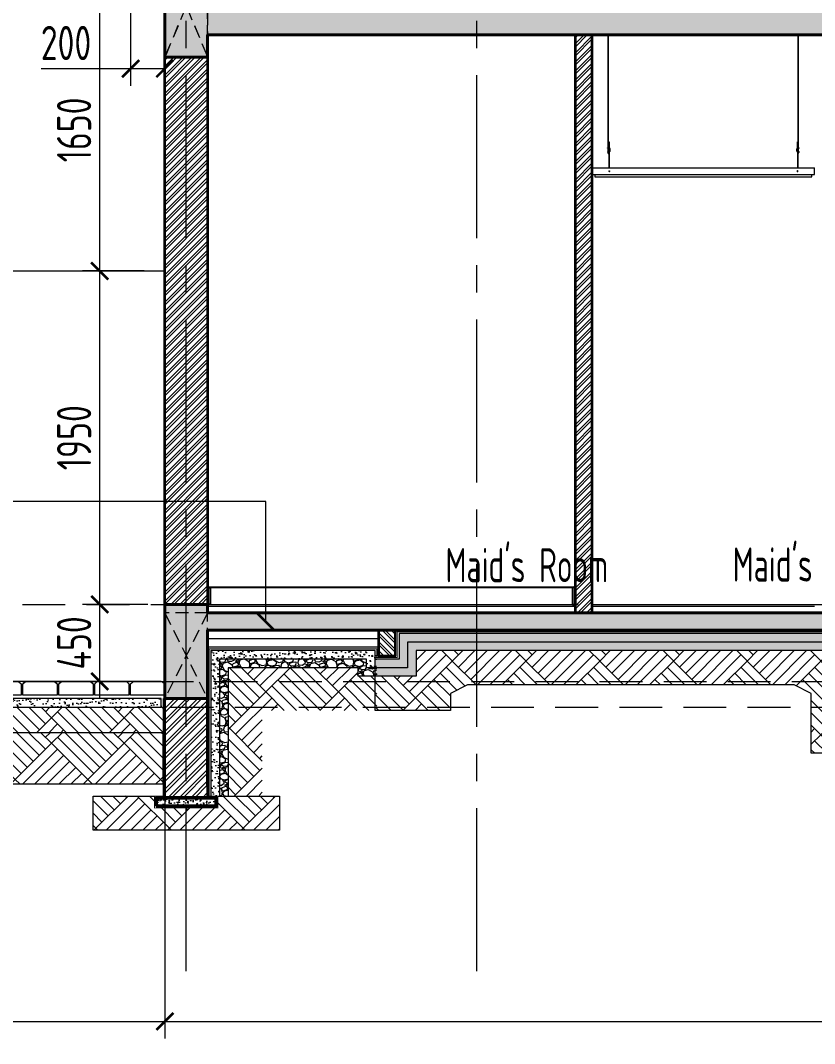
# Model space of a CAD drawing. Header units: millimetres. Extents: x -6181 to 191287, y -8583 to 23546.
# Drawn here: x 153048 to 157693, y -2118 to 3865 of the extents above; entities that cross this region are included whole.
import ezdxf

# ---------------------------------------------------------------- set-up
doc = ezdxf.new("R2010")
doc.units = ezdxf.units.MM
doc.header["$MEASUREMENT"] = 0
for name, pattern in [('1735-DT-5BR-SEC_CC$0$DASHED', [0.75, 0.5, -0.25]), ('1735-DT-5BR-SEC_CC$0$HIDDEN', [0.375, 0.25, -0.125]), ('CENTER2', [28.575, 19.05, -3.175, 3.175, -3.175])]:
    doc.linetypes.add(name, pattern=pattern)
for name, color, linetype, lineweight in [('03--GRID', 252, 'CENTER2', 5), ('05--LEADER', 11, 'Continuous', 20), ('05--TEXT-2', 2, 'Continuous', 25), ('07--DIM-2', 2, 'Continuous', 25), ('1735-DT-5BR-SEC_CC$0$04--HATCH-0', 8, 'Continuous', 5), ('1735-DT-5BR-SEC_CC$0$04--HATCH-1', 251, 'Continuous', 13), ('1735-DT-5BR-SEC_CC$0$06--LINE-0', 8, 'Continuous', 13), ('1735-DT-5BR-SEC_CC$0$06--LINE-1', 9, 'Continuous', 18), ('1735-DT-5BR-SEC_CC$0$A-ELSC-STRC', 51, 'Continuous', 50), ('1735-DT-5BR-SEC_CC$0$E--CONCRETE-4', 4, 'Continuous', 40), ('1735-DT-5BR-SEC_CC$0$E--CONCRETE-Beams', 1, '1735-DT-5BR-SEC_CC$0$HIDDEN', 0), ('1735-DT-5BR-SEC_CC$0$E--CONCRETE-SHADE', 253, 'Continuous', 25), ('1735-DT-5BR-SEC_CC$0$F--BLOCKWALL-3', 3, 'Continuous', 35), ('1735-DT-5BR-SEC_CC$0$F--BLOCKWALL-HATCH', 8, 'Continuous', 13), ('1735-DT-5BR-SEC_CC$0$J--WATERPROOFING-1', 1, 'Continuous', 18), ('1735-DT-5BR-SEC_CC$0$J--WATERPROOFING-HID', 9, '1735-DT-5BR-SEC_CC$0$HIDDEN', 18), ('1735-DT-5BR-SEC_CC$0$K--CEILING FIXTURES', 251, 'Continuous', 9), ('1735-DT-5BR-SEC_CC$0$K--CEILING-1', 1, 'Continuous', 20), ('1735-DT-5BR-SEC_CC$0$M--TILING-1', 2, 'Continuous', 15), ('1735-DT-5BR-SEC_CC$0$Q--BLOCPAVING', 9, 'Continuous', 18), ('1735-DT-5BR-SEC_CC$0$Q--KERBS', 1, 'Continuous', 18), ('1735-DT-5BR-SEC_CC$0$W--ELV-1', 250, '1735-DT-5BR-SEC_CC$0$DASHED', 9)]:
    doc.layers.add(name, color=color, linetype=linetype, lineweight=lineweight)
doc.layers.add('1735-DT-5BR-SEC_CC$0$0-Skirting', color=8, linetype='Continuous')
doc.layers.add('1735-DT-5BR-SEC_CC$0$00--ORIGIN', color=6, linetype='Continuous', lineweight=0, plot=False)
doc.layers.add('1735-DT-5BR-SEC_CC$0$A-ANNO-NPLT', color=8, linetype='Continuous', lineweight=0, plot=False)
doc.styles.add('ISO', font='isocp2.shx', dxfattribs={"width": 0.8})
doc.linetypes.add('1735-DT-5BR-SEC_CC$0$1625  X U Value & Mass Value DM Format$0$BATTING', pattern='A,0.0001,-0.1,[134,ltypeshp.shx,S=0.1,R=0,X=-0.1,Y=0],-0.2,[134,ltypeshp.shx,S=0.1,R=180,X=0.1,Y=0],-0.1', length=0.4001)
doc.dimstyles.new('1-100_AR', dxfattribs={"dimtxt": 200, "dimasz": 100, "dimexe": 100, "dimexo": 100, "dimgap": 0, "dimtad": 0, "dimdec": 0, "dimzin": 12, "dimdsep": 46, "dimtxsty": 'ISO', "dimblk": 'ARCHTICK', "dimcen": 100, "dimdle": 100, "dimclrd": 8, "dimclre": 9, "dimclrt": 2, "dimadec": 0, "dimazin": 0, "dimtfac": 1, "dimtdec": 0, "dimtmove": 0, "dimatfit": 2, "dimldrblk": 'ARCHTICK', "dimfxl": 1, "dimtvp": 0.75, "dimtolj": 1, "dimtzin": 12, "dimlwd": 9, "dimlwe": 9, "dimarcsym": 0})

# ---------------------------------------------------------------- blocks, each defined once
blk = doc.blocks.new('*U311')
at = {"ltscale": 300}
for p, q in [((0, 0), (249.7, -500)), ((249.7, 0), (0, -500))]:
    blk.add_line(p, q, dxfattribs=at)
blk.add_lwpolyline([(0, -500), (0, 0), (249.7, 0), (249.7, -500)], close=True, dxfattribs=at)
blk = doc.blocks.new('*U396')
at = {"layer": '1735-DT-5BR-SEC_CC$0$04--HATCH-0'}
h = blk.add_hatch(dxfattribs=at)
h.set_pattern_fill('ANSI32', color=256, scale=5, style=0)
h.set_pattern_definition([(45, (-4276.284, 1296.124), (-33.67596, 33.67596), []), (45, (-4253.833, 1296.124), (-33.67596, 33.67596), [])])
h.paths.add_polyline_path([(0, 0), (250, 0), (250, -580.3), (0, -580.3)])
h = blk.add_hatch(dxfattribs=at)
h.set_pattern_fill('AR-PARQ1', color=256, angle=45, style=0)
h.set_pattern_definition([(135, (-4276.28, 1296.12), (-431.052, 3e-14), [304.8, -304.8]), (135, (-4240.36, 1332.05), (-431.052, 3e-14), [304.8, -304.8]), (135, (-4204.44, 1367.97), (-431.052, 3e-14), [304.8, -304.8]), (135, (-4168.52, 1403.9), (-431.052, 3e-14), [304.8, -304.8]), (135, (-4132.6, 1439.8), (-431.052, 3e-14), [304.8, -304.8]), (135, (-4096.68, 1475.73), (-431.052, 3e-14), [304.8, -304.8]), (135, (-4060.76, 1511.65), (-431.052, 3e-14), [304.8, -304.8]), (45, (-4491.8, 1511.65), (431.052, -3e-14), [304.8, -304.8]), (45, (-4527.73, 1547.57), (431.052, -3e-14), [304.8, -304.8]), (45, (-4563.65, 1583.5), (431.052, -3e-14), [304.8, -304.8]), (45, (-4599.57, 1619.4), (431.052, -3e-14), [304.8, -304.8]), (45, (-4635.5, 1655.33), (431.052, -3e-14), [304.8, -304.8]), (45, (-4671.42, 1691.26), (431.052, -3e-14), [304.8, -304.8]), (45, (-4707.34, 1727.18), (431.052, -3e-14), [304.8, -304.8])])
h.paths.add_polyline_path([(-60, -640.3), (-60, -570.3), (-419.9, -570.3), (-419.9, -770.3), (670, -770.3), (670, -570.3), (310, -570.3), (310, -640.3)])
h = blk.add_hatch(dxfattribs=at)
h.set_pattern_fill('AR-CONC', color=256, scale=0.3, style=0)
h.set_pattern_definition([(50, (-4276.284, 1296.124), (54.6554, -4.78173), [5.715, -62.865]), (355, (-4276.284, 1296.124), (-10.573, 57.31705), [4.572, -50.2922]), (100.4514, (-4271.73, 1295.726), (44.0824, 52.5353), [4.857, -53.4271]), (46.1842, (-4276.284, 1311.364), (81.3237, -12.6127), [8.5725, -94.2975]), (96.6356, (-4269.51, 1310.31), (71.2212, 74.2278), [7.2855, -80.1407]), (351.1842, (-4276.28, 1311.364), (71.2212, 74.2278), [6.858, -75.4379]), (21, (-4268.664, 1307.554), (45.4843, -30.67956), [5.715, -62.865]), (326, (-4268.664, 1307.554), (18.5406, 55.2564), [4.572, -50.292]), (71.4514, (-4264.874, 1305), (64.0249, 24.57683), [4.857, -53.427]), (37.5, (-4276.284, 1296.124), (0.92658, 25.36651), [0, -49.6824, 0, -51.054, 0, -50.4825]), (7.5, (-4276.284, 1296.124), (20.0459, 30.05417), [0, -29.1084, 0, -48.5394, 0, -19.2405]), (327.5, (-4293.277, 1296.124), (40.67718, -1.71862), [0, -19.05, 0, -59.436, 0, -78.867]), (317.5, (-4300.897, 1296.124), (44.43875, 7.62795), [0, -24.765, 0, -39.4716, 0, -56.007])])
h.paths.add_polyline_path([(300, -630.3), (300, -580.3), (-50, -580.3), (-50, -630.3)])
at = {"layer": '1735-DT-5BR-SEC_CC$0$A-ANNO-NPLT'}
blk.add_lwpolyline([(310, -570.3), (670, -570.3), (670, -770.3), (-419.9, -770.3), (-419.9, -570.3), (-60, -570.3)], dxfattribs=at)
at = {"layer": '1735-DT-5BR-SEC_CC$0$A-ELSC-STRC'}
blk.add_lwpolyline([(-50, -630.3), (300, -630.3), (300, -580.3), (-50, -580.3)], close=True, dxfattribs=at)
at = {"layer": '1735-DT-5BR-SEC_CC$0$F--BLOCKWALL-3'}
blk.add_lwpolyline([(0, 0), (250, 0), (250, -580.3), (0, -580.3)], close=True, dxfattribs=at)
at = {"layer": '1735-DT-5BR-SEC_CC$0$J--WATERPROOFING-HID', "ltscale": 200, "const_width": 5}
blk.add_lwpolyline([(-10, 0), (-10, -570.3), (-60, -570.3), (-60, -640.3), (310, -640.3), (310, -570.3), (260, -570.3), (260, 0)], dxfattribs=at)
blk = doc.blocks.new('*U327')
at = {"layer": '1735-DT-5BR-SEC_CC$0$04--HATCH-1'}
h = blk.add_hatch(dxfattribs=at)
h.set_pattern_fill('AR-SAND', color=256, scale=25, style=0)
h.paths.add_polyline_path([(371.4, 0), (371.4, 50), (275, 50), (275, 0)])
h = blk.add_hatch(dxfattribs=at)
h.set_pattern_fill('AR-SAND', color=256, scale=25, style=0)
h.paths.add_polyline_path([(1180, 0), (1180, 50), (275, 50), (275, 0)])
h = blk.add_hatch(dxfattribs=at)
h.set_pattern_fill('AR-SAND', color=256, scale=25, style=0)
h.paths.add_polyline_path([(371.4, 0), (371.4, 50), (275, 50), (275, 0)])
at = {"layer": '1735-DT-5BR-SEC_CC$0$00--ORIGIN', "color": 6}
blk.add_line((1180, 0), (1180, 50), dxfattribs=at)
blk.add_line((1180, 0), (1180, 50), dxfattribs=at)
blk.add_line((1180, 0), (1180, 50), dxfattribs=at)
at = {"layer": '1735-DT-5BR-SEC_CC$0$Q--BLOCPAVING'}
blk.add_line((275, 0), (1180, 0, 0), dxfattribs=at)
blk.add_line((275, 0), (1180, 0, 0), dxfattribs=at)
blk.add_line((275, 0), (1180, 0, 0), dxfattribs=at)
at = {"layer": '1735-DT-5BR-SEC_CC$0$Q--BLOCPAVING', "color": 8, "elevation": 0}
blk.add_lwpolyline([(1180, 150), (150, 150)], dxfattribs=at)
at = {"layer": '1735-DT-5BR-SEC_CC$0$Q--BLOCPAVING', "elevation": 0}
for points in [[(160.7, 70), (160.7, 135), (175.7, 150), (345.7, 150), (360.7, 135), (360.7, 70)], [(370.7, 70), (370.7, 135), (385.7, 150), (555.7, 150), (570.7, 135), (570.7, 70)], [(580.7, 70), (580.7, 135), (595.7, 150), (765.7, 150), (780.7, 135), (780.7, 70)], [(790.7, 70), (790.7, 135), (805.7, 150), (975.7, 150), (990.7, 135), (990.7, 70)], [(1000.7, 70), (1000.7, 135), (1015.7, 150), (1185.7, 150), (1200.7, 135), (1200.7, 70)]]:
    blk.add_lwpolyline(points, close=True, dxfattribs=at)
at = {"layer": '1735-DT-5BR-SEC_CC$0$Q--KERBS', "elevation": 0}
blk.add_lwpolyline([(1180, 50), (275, 50)], dxfattribs=at)
blk = doc.blocks.new('*U357')
for points in [[(0, 2815), (1300, 2815)], [(15, 2815), (15, 2800), (1285, 2800), (1285, 2815)]]:
    blk.add_lwpolyline(points)
at = {"layer": '1735-DT-5BR-SEC_CC$0$K--CEILING FIXTURES'}
for p, q in [((93.1, 2969.6), (93.1, 3630)), ((95.1, 2968.1), (95.1, 3630)), ((1204.9, 2968.1), (1204.9, 3630)), ((1206.9, 2969.6), (1206.9, 3630)), ((97.1, 3004.5), (97.1, 2853.7)), ((97.1, 2970.5), (97.1, 3004.5)), ((97.1, 3004.5), (99.1, 3004.5)), ((99.1, 3004.5), (99.1, 2853.7)), ((99.1, 2968.5), (99.1, 3004.5)), ((1200.9, 3004.5), (1200.9, 2853.7)), ((1200.9, 2968.5), (1200.9, 3004.5)), ((1202.9, 3004.5), (1200.9, 3004.5)), ((1202.9, 3004.5), (1202.9, 2853.7)), ((1202.9, 2970.5), (1202.9, 3004.5)), ((93.1, 2969.6), (89.1, 2969.6)), ((89.1, 2967.6), (89.1, 2969.6)), ((92.5, 2967.6), (89.1, 2967.6)), ((89.1, 2947.3), (89.1, 2945.3)), ((92.5, 2947.3), (89.1, 2947.3)), ((93.1, 2945.3), (89.1, 2945.3)), ((92.5, 2967.6), (97.1, 2964)), ((92.5, 2947.3), (97.1, 2951)), ((93.1, 2969.6), (97.1, 2966.5)), ((93.1, 2947.8), (93.1, 2967.1)), ((93.1, 2945.3), (97.1, 2948.4)), ((93.1, 2937.6), (93.1, 2945.3)), ((93.1, 2937.6), (95.1, 2937.6)), ((95.1, 2969.6), (96.6, 2971.1)), ((102.1, 2962.6), (95.1, 2969.6)), ((95.1, 2949.4), (95.1, 2965.6)), ((102.1, 2952.3), (95.1, 2945.3)), ((95.1, 2937.6), (95.1, 2946.9)), ((95.1, 2945.3), (96.6, 2943.9)), ((104.1, 2963.5), (96.6, 2971.1)), ((104.1, 2951.5), (96.6, 2943.9)), ((97.1, 2947.3), (97.1, 2967.6)), ((99.1, 2949.3), (99.1, 2965.6)), ((99.1, 2965), (102.1, 2962.6)), ((99.1, 2962.4), (102.1, 2960.1)), ((99.1, 2952.5), (102.1, 2954.8)), ((99.1, 2950), (102.1, 2952.3)), ((102.1, 2962.6), (102.1, 2952.3)), ((104.1, 2951.5), (104.1, 2963.5)), ((1195.9, 2963.5), (1203.4, 2971.1)), ((1195.9, 2951.5), (1195.9, 2963.5)), ((1195.9, 2951.5), (1203.4, 2943.9)), ((1197.9, 2962.6), (1204.9, 2969.6)), ((1200.9, 2965), (1197.9, 2962.6)), ((1197.9, 2962.6), (1197.9, 2952.3)), ((1200.9, 2962.4), (1197.9, 2960.1)), ((1200.9, 2952.5), (1197.9, 2954.8)), ((1197.9, 2952.3), (1204.9, 2945.3)), ((1200.9, 2950), (1197.9, 2952.3)), ((1200.9, 2949.3), (1200.9, 2965.6)), ((1206.9, 2969.6), (1202.9, 2966.5)), ((1207.5, 2967.6), (1202.9, 2964)), ((1202.9, 2947.3), (1202.9, 2967.6)), ((1207.5, 2947.3), (1202.9, 2951)), ((1206.9, 2945.3), (1202.9, 2948.4)), ((1204.9, 2969.6), (1203.4, 2971.1)), ((1204.9, 2945.3), (1203.4, 2943.9)), ((1204.9, 2949.4), (1204.9, 2965.6)), ((1204.9, 2937.6), (1204.9, 2946.9)), ((1206.9, 2937.6), (1204.9, 2937.6)), ((1206.9, 2969.6), (1210.9, 2969.6)), ((1206.9, 2947.8), (1206.9, 2967.1)), ((1206.9, 2945.3), (1210.9, 2945.3)), ((1206.9, 2937.6), (1206.9, 2945.3)), ((1207.5, 2967.6), (1210.9, 2967.6)), ((1207.5, 2947.3), (1210.9, 2947.3)), ((1210.9, 2967.6), (1210.9, 2969.6)), ((1210.9, 2947.3), (1210.9, 2945.3)), ((0, 2853.7), (1300, 2853.7)), ((0, 2815), (0, 2853.7)), ((100.2, 2833.9), (100.2, 2836.4)), ((100.2, 2836.4), (102.2, 2836.4)), ((102.2, 2833.8), (102.2, 2836.4)), ((1197.8, 2833.8), (1197.8, 2836.4)), ((1199.8, 2836.4), (1197.8, 2836.4)), ((1199.8, 2833.9), (1199.8, 2836.4)), ((1300, 2815), (1300, 2853.7))]:
    blk.add_line(p, q, dxfattribs=at)
for centre, radius, start, end in [((98.1, 2833.8), 1, 3.1794, 183.1794), ((98.1, 2833.7), 1, 8.85374, 194.93226), ((98.1, 2833.8), 1, 180, 191.13017), ((99.7, 2833.9), 2.54, 191.893, 3.27297), ((99.7, 2833.9), 0.541, 191.893, 3.27297), ((1200.3, 2833.9), 2.54, 176.72703, 348.107), ((1200.3, 2833.9), 0.541, 176.72703, 348.107), ((1201.9, 2833.8), 1, 356.8206, 176.8206), ((1201.9, 2833.7), 1, 345.06774, 171.14626), ((1201.9, 2833.8), 1, 348.86983, 0)]:
    blk.add_arc(centre, radius, start, end, dxfattribs=at)
blk = doc.blocks.new('*U380')
at = {"ltscale": 300}
for p, q in [((0, 0), (249.7, -599.9)), ((249.7, 0), (0, -599.9))]:
    blk.add_line(p, q, dxfattribs=at)
blk.add_lwpolyline([(0, -599.9), (0, 0), (249.7, 0), (249.7, -599.9)], close=True, dxfattribs=at)
blk = doc.blocks.new('*U382')
at = {"ltscale": 300}
for p, q in [((0, 0), (250, -600)), ((250, 0), (0, -600))]:
    blk.add_line(p, q, dxfattribs=at)
blk.add_lwpolyline([(0, -600), (0, 0), (250, 0), (250, -600)], close=True, dxfattribs=at)
blk = doc.blocks.new('*U395')
at = {"layer": '1735-DT-5BR-SEC_CC$0$04--HATCH-1'}
h = blk.add_hatch(dxfattribs=at)
h.set_pattern_fill('AR-CONC', color=256, scale=0.5, angle=349, style=0)
h.set_pattern_definition([(39, (24102.84, 550), (87.89805, -25.20436), [9.525, -104.775]), (344, (24102.84, 550), (0.92973, 97.13568), [7.62, -83.8203]), (89.45144, (24110.17, 547.9), (88.82778, 71.93132), [8.095, -89.04512]), (35.1842, (24107.69, 574.93), (129.03825, -46.4971), [14.2875, -157.1625]), (85.63556, (24118.44, 571.06), (140.12674, 98.7907), [12.1425, -133.5678]), (340.18415, (24107.69, 574.93), (140.12674, 98.7907), [11.43, -125.7299]), (10, (24118.945, 566.276), (64.65784, -64.65784), [9.525, -104.775]), (315, (24118.945, 566.28), (47.90564, 84.50577), [7.62, -83.82]), (60.45145, (24124.33, 560.89), (112.56348, 19.84792), [8.095, -89.04497]), (26.5, (24102.843, 550), (9.58286, 41.206096), [0, -82.804, 0, -85.09, 0, -84.1375]), (356.5, (24102.843, 550), (42.353676, 42.79509), [0, -48.514, 0, -80.899, 0, -32.0675]), (316.5, (24075.043, 555.403), (66.00316, -15.7477), [0, -31.75, 0, -99.06, 0, -131.445]), (306.5, (24062.576, 557.826), (75.12962, -1.65252), [0, -41.275, 0, -65.786, 0, -93.345])])
h.paths.add_polyline_path([(-20, -20), (-2730.3, -20), (-2730.3, -170), (-2870.3, -170), (-2870.3, -220), (-2680.3, -220), (-2680.3, -70), (-70, -70), (-70, -470), (125, -470), (125, -420), (-20, -420)])
h = blk.add_hatch(dxfattribs=at)
h.set_pattern_fill('GRAVEL', color=256, scale=5, angle=349, style=0)
h.set_pattern_definition([(217.012788, (24216.836, 657.218), (-1215.4279, -928.1379313), [17.08607, -1691.5242]), (173.96974, (24203.193, 646.9325), (1520.2325708, -166.1262494), [29.32024, -2902.70244]), (121.510447, (24174.035, 650.013), (980.106357, -1613.660599), [20.6741, -2046.73614]), (256.27369, (24119.357, 628.297), (609.3215008, 2469.1003035), [26.7002, -2643.32187]), (281.833654, (24113.021, 602.359), (-332.5403526, 1617.1635396), [26.1817, -2591.9904]), (346.27369, (24118.3903, 576.734), (-2469.1003035, 609.3215008), [26.7002, -2643.32187]), (26.69424, (24144.328, 570.3983), (-1862.99390395, -931.6408717), [35.3097, -3495.65577]), (61.255328, (24175.874, 586.2605), (1405.7868994, 2573.0371535), [33.336, -3300.26283]), (110.429566, (24191.906, 615.4885), (-682.3075672, 1814.5284191), [26.79065, -2652.2773]), (164.23636, (24182.554, 640.594), (1347.100433, -391.226819), [30.58566, -1498.69685]), (211.397438, (24153.119, 648.9033), (-1762.5599941, -1080.5402664), [39.5539, -3915.8386]), (127.814075, (24242.534, 603.06), (-727.2701115, 917.6291107), [13.5002, -1336.5283]), (160.469234, (24234.2574, 613.725), (1572.2009951, -564.3589557), [25.6841, -2542.73195]), (214, (24210.05, 622.31), (-24.23274, -124.66665), [17.96047, -161.64466]), (192.19859, (24204.232, 638.968), (671.798746, 128.169592), [9.67207, -957.5311]), (280.80141, (24194.779, 636.924), (-51.968425, 398.2327), [13.6783, -670.23765]), (19.96376, (24197.342, 623.488), (422.465442, 176.635077), [22.216, -718.3149]), (150.56505, (24218.223, 631.073), (225.10056, -173.13214), [16.06436, -385.5449]), (5.38954, (24122.472, 650.979), (1319.3647502, 131.6725328), [22.5044, -2227.94133]), (59.346176, (24144.877, 653.093), (-765.2267758, -1274.4022056), [18.87995, -1869.1108]), (282.19859, (24223.07, 656.007), (-128.169592, 671.798746), [19.344, -947.8592]), (332.61046, (24227.157, 637.099), (-1173.9682958, 616.327381), [22.5044, -2227.94133]), (328.443955, (24107.448, 573.686), (-574.867777, 370.497017), [21.70176, -1063.3867]), (283.77514, (24125.94, 562.329), (-356.7730958, 1492.4968871), [18.1836, -1800.17967]), (55.80141, (24200.083, 531.098), (370.497017, 574.867777), [19.344, -947.8592]), (6.354025, (24210.956, 547.097), (-1717.5974495, -183.640958), [21.28914, -2107.6188]), (58.443955, (24138.997, 542.972), (-370.497017, -574.867777), [10.8509, -1074.2376]), (90.30993, (24192.603, 532.552), (-27.735683, 522.899352), [6.47573, -641.09975]), (154.96376, (24192.568, 539.027), (349.767214, -197.36488), [26.1817, -497.45273]), (175.009006, (24168.847, 550.107), (1270.8992654, -117.6607718), [24.26335, -2402.06824]), (292.69007, (24195.16, 612.268), (-76.201167, 273.566047), [18.3162, -439.5888]), (342.157227, (24202.2265, 595.3696), (2070.8676043, -661.2899255), [31.97784, -3165.80045]), (49.945396, (24232.666, 585.571), (-668.295806, -775.7355964), [13.0754, -1294.4696]), (79, (24241.08, 595.58), (-100.4339, 148.8994), [7.62, -119.38]), (109.256437, (24167.08, 554.332), (329.0374122, -969.5975358), [17.64335, -1746.69704]), (37.012788, (24161.262, 570.988), (1215.4279002, 928.1379313), [34.17214, -1674.4381]), (349, (24188.55, 591.56), (148.8994, 100.4339), [33.02, -93.98]), (314.304847, (24220.9615, 585.259), (1077.0373267, -1114.9939896), [20.0805, -1987.96584]), (243.054604, (24234.987, 570.889), (-221.597622, -474.433867), [18.49145, -906.0825]), (196.645975, (24226.608, 554.405), (-2610.9938178, -786.244417), [30.10725, -2980.6232]), (164.426079, (24197.7624, 545.7803), (-1596.4337375, 439.6923037), [31.85147, -3153.2923])])
h.paths.add_polyline_path([(-70, -70), (-2680.3, -70), (-2680.3, -220), (-2870.3, -220), (-2870.3, -270), (-2630.3, -270), (-2630.3, -120), (-120, -120), (-120, -520), (125, -520), (125, -470), (-70, -470)])
h = blk.add_hatch(dxfattribs=at)
h.set_pattern_fill('AR-PARQ1', color=256, angle=315, style=0)
h.set_pattern_definition([(45, (24102.84, 550), (1e-13, 431.0523), [304.8, -304.8]), (45, (24138.76, 514.08), (1e-13, 431.0523), [304.8, -304.8]), (45, (24174.7, 478.16), (1e-13, 431.0523), [304.8, -304.8]), (45, (24210.6, 442.24), (1e-13, 431.0523), [304.8, -304.8]), (45, (24246.53, 406.3), (1e-13, 431.0523), [304.8, -304.8]), (45, (24282.45, 370.4), (1e-13, 431.0523), [304.8, -304.8]), (45, (24318.37, 334.47), (1e-13, 431.0523), [304.8, -304.8]), (315, (24318.37, 765.53), (-1e-13, -431.0523), [304.8, -304.8]), (315, (24354.3, 801.45), (-1e-13, -431.0523), [304.8, -304.8]), (315, (24390.2, 837.37), (-1e-13, -431.0523), [304.8, -304.8]), (315, (24426.13, 873.3), (-1e-13, -431.0523), [304.8, -304.8]), (315, (24462.05, 909.2), (-1e-13, -431.0523), [304.8, -304.8]), (315, (24497.97, 945.13), (-1e-13, -431.0523), [304.8, -304.8]), (315, (24533.9, 981.05), (-1e-13, -431.0523), [304.8, -304.8])])
h.paths.add_polyline_path([(-120, -120), (-2630.3, -120), (-2630.3, -270), (-2870.3, -270), (-2870.3, -470), (-2430.3, -470), (-2430.3, -370), (-2330.3, -320), (-420, -320), (-320, -370), (-320, -720), (125, -720), (125, -520), (-120, -520)])
at = {"layer": '1735-DT-5BR-SEC_CC$0$00--ORIGIN'}
blk.add_lwpolyline([(125, -400), (0, -400), (0, 0), (-2750.3, 0), (-2750.3, -150), (-2870.3, -150)], dxfattribs=at)
at = {"layer": '1735-DT-5BR-SEC_CC$0$A-ANNO-NPLT'}
for p, q in [((-2870.3, -170), (-2870.3, -150)), ((-2870.3, -220), (-2870.3, -170)), ((-2870.3, -270), (-2870.3, -220)), ((-2870.3, -470), (-2870.3, -270)), ((125, -420), (125, -400)), ((125, -470), (125, -420)), ((125, -520), (125, -470)), ((125, -720), (125, -520))]:
    blk.add_line(p, q, dxfattribs=at)
blk.add_lwpolyline([(125, -720), (-320, -720), (-320, -370), (-420, -320), (-2330.3, -320), (-2430.3, -370), (-2430.3, -470), (-2870.3, -470)], dxfattribs=at)
at = {"layer": '1735-DT-5BR-SEC_CC$0$J--WATERPROOFING-1'}
for points in [[(125, -420), (-20, -420), (-20, -20), (-2730.3, -20), (-2730.3, -170), (-2870.3, -170)], [(125, -470), (-70, -470), (-70, -70), (-2680.3, -70), (-2680.3, -220), (-2870.3, -220)], [(125, -520), (-120, -520), (-120, -120), (-2630.3, -120), (-2630.3, -270), (-2870.3, -270)]]:
    blk.add_lwpolyline(points, dxfattribs=at)
at = {"layer": '1735-DT-5BR-SEC_CC$0$J--WATERPROOFING-HID', "ltscale": 200, "const_width": 5}
blk.add_lwpolyline([(125, -410), (-10, -410), (-10, -10), (-2740.3, -10), (-2740.3, -160), (-2870.3, -160)], dxfattribs=at)
blk = doc.blocks.new('1735-DT-5BR-SEC_CC$0$A$C59E4415E')
at = {"layer": '1735-DT-5BR-SEC_CC$0$04--HATCH-1'}
h = blk.add_hatch(dxfattribs=at)
h.set_pattern_fill('AR-CONC', color=256, scale=10, angle=349, style=0)
h.paths.add_polyline_path([(-980, -170), (-990, -170), (-990, -220), (-930, -220), (-930, -170), (-70, -170), (-70, -970.3), (-20, -970.3), (-20, -120), (-980, -120)])
h = blk.add_hatch(dxfattribs=at)
h.set_pattern_fill('GRAVEL', color=256, scale=100, angle=349, style=0)
h.set_pattern_definition([(217.012788, (-32205.9605, 446.414), (-957.0298426, -730.8172688), [13.4536, -1331.9088]), (173.96974, (-32216.7032, 438.3153), (1197.0335197, -130.8080761), [23.0868, -2285.59248]), (121.510447, (-32239.662, 440.7407), (771.7372885, -1270.5988972), [16.2788, -1611.60326]), (256.273689, (-32282.716, 423.6416), (479.7807091, 1944.17346736), [21.0238, -2081.3558]), (281.833654, (-32287.7046, 403.218), (-261.8427973, 1273.3571178), [20.6155, -2040.9373]), (346.273689, (-32283.477, 383.041), (-1944.17346736, 479.7807091), [21.0238, -2081.3558]), (26.69424, (-32263.0536, 378.0522), (-1466.92433386, -733.57548946), [27.8029, -2752.48485]), (61.255328, (-32238.214, 390.542), (1106.91881824, 2026.0135068), [26.2488, -2598.63215]), (110.429566, (-32225.591, 413.5563), (-537.2500528, 1428.7625348), [21.095, -2088.4073]), (164.236358, (-32232.954, 433.3245), (1060.7090023, -308.0526133), [24.0832, -1180.07626]), (211.397438, (-32256.1316, 439.867), (-1387.84251505, -850.81910734), [31.1448, -3083.3375]), (127.814075, (-32185.726, 403.77), (-572.6536312, 722.5426068), [10.6301, -1052.38448]), (160.469234, (-32192.243, 412.1677), (1237.9535394, -444.3771307), [20.2237, -2002.15114]), (214, (-32211.3, 418.93), (-19.0809, -98.16272), [14.1421, -127.27926]), (192.19859, (-32215.885, 432.044), (528.975391, 100.920939), [7.6158, -753.9615]), (280.80141, (-32223.329, 430.435), (-40.92002, 313.569055), [10.7703, -527.74618]), (19.963757, (-32221.31, 419.855), (332.649954, 139.082738), [17.4929, -565.6023]), (150.56505, (-32204.87, 425.828), (177.244537, -136.324517), [12.6491, -303.57867]), (5.38954, (-32280.263, 441.5017), (1038.8698821, 103.6791597), [17.72, -1754.2845]), (59.346176, (-32262.621, 443.166), (-602.5407683, -1003.4663036), [14.8661, -1471.74077]), (282.19859, (-32201.052, 445.46), (-100.920939, 528.975391), [15.2315, -746.3458]), (332.61046, (-32197.834, 430.5727), (-924.3844848, 485.2971504), [17.72, -1754.2845]), (328.443955, (-32292.093, 380.641), (-452.6517926, 291.7299344), [17.088, -837.31237]), (283.77514, (-32277.532, 371.698), (-280.9236968, 1175.1943995), [14.3178, -1417.4643]), (55.80141, (-32219.152, 347.107), (291.7299344, 452.6517926), [15.2315, -746.3458]), (6.354025, (-32210.5905, 359.7047), (-1352.4389366, -144.5991794), [16.7631, -1659.54236]), (58.443955, (-32267.251, 356.456), (-291.7299344, -452.6517926), [8.544, -845.85637]), (90.30993, (-32225.041, 348.252), (-21.83912, 411.731773), [5.099, -504.80295]), (154.96376, (-32225.07, 353.35), (275.407255, -155.405417), [20.6155, -391.69506]), (175.009006, (-32243.7475, 362.075), (1000.708083, -92.646277), [19.105, -1891.39232]), (292.69007, (-32223.028, 411.02), (-60.00092, 215.406336), [14.4222, -346.13293]), (342.157227, (-32217.4642, 397.7146), (1630.6044128, -520.70072883), [25.1794, -2492.75626]), (49.945396, (-32193.496, 389.999), (-526.21717, -610.8154303), [10.2956, -1019.2674]), (79, (-32186.87, 397.88), (-79.08182, 117.24362), [6, -94]), (109.256437, (-32245.138, 365.4014), (259.0845766, -763.4626266), [13.8924, -1375.352]), (37.012788, (-32249.72, 378.5166), (957.0298426, 730.8172688), [26.9072, -1318.4552]), (349, (-32228.23, 394.71), (117.24362, 79.08182), [26, -74]), (314.304846, (-32202.712, 389.7535), (848.0608867, -877.9480238), [15.8114, -1565.32743]), (243.054604, (-32191.668, 378.438), (-174.4863165, -373.569974), [14.5602, -713.4508]), (196.645975, (-32198.266, 365.459), (-2055.9006439, -619.09009223), [23.7065, -2346.94742]), (164.426079, (-32220.9792, 358.668), (-1257.03443894, 346.21441233), [25.0799, -2482.90734])])
h.paths.add_polyline_path([(-990, -220), (-990, -270), (-880, -270), (-880, -220), (-120, -220), (-120, -969.8), (-70, -970), (-70, -170), (-930, -170), (-930, -220)])
h = blk.add_hatch(dxfattribs=at)
h.set_pattern_fill('AR-PARQ1', color=256, scale=25, angle=45, style=0)
h.set_pattern_definition([(135, (-32295.72, 362), (-424.264, 3e-14), [300, -300]), (135, (-32260.36, 397.35), (-424.264, 3e-14), [300, -300]), (135, (-32225, 432.7), (-424.264, 3e-14), [300, -300]), (135, (-32189.65, 468.06), (-424.264, 3e-14), [300, -300]), (135, (-32154.3, 503.4), (-424.264, 3e-14), [300, -300]), (135, (-32118.94, 538.77), (-424.264, 3e-14), [300, -300]), (135, (-32083.6, 574.12), (-424.264, 3e-14), [300, -300]), (45, (-32507.85, 574.12), (424.264, -3e-14), [300, -300]), (45, (-32543.2, 609.48), (424.264, -3e-14), [300, -300]), (45, (-32578.56, 644.83), (424.264, -3e-14), [300, -300]), (45, (-32613.92, 680.2), (424.264, -3e-14), [300, -300]), (45, (-32649.27, 715.54), (424.264, -3e-14), [300, -300]), (45, (-32684.63, 750.9), (424.264, -3e-14), [300, -300]), (45, (-32719.98, 786.25), (424.264, -3e-14), [300, -300])])
h.paths.add_polyline_path([(-990, -270), (-990, -469.8), (-320, -469.8), (-320, -967.3), (-120, -969.8), (-120, -220), (-880, -220), (-880, -270)])
at = {"layer": '1735-DT-5BR-SEC_CC$0$F--BLOCKWALL-HATCH'}
h = blk.add_hatch(dxfattribs=at)
h.set_pattern_fill('ANSI32', color=256, scale=100, style=0)
h.set_pattern_definition([(45, (-32295.72, 361.99), (-26.516504, 26.516504), []), (45, (-32278.04, 361.99), (-26.516504, 26.516504), [])])
h.paths.add_polyline_path([(-1000, 0), (-1100, 0), (-1100, -137.6), (-1100, -150), (-1000, -150), (-1000, -126.9), (-1000, -100), (-1000, -5)])
at = {"layer": '1735-DT-5BR-SEC_CC$0$06--LINE-0', "linetype": '1735-DT-5BR-SEC_CC$0$1625  X U Value & Mass Value DM Format$0$BATTING', "ltscale": 100}
blk.add_line((0, -50), (-1000, -50), dxfattribs=at)
at = {"layer": '1735-DT-5BR-SEC_CC$0$06--LINE-0', "ltscale": 1.5}
blk.add_lwpolyline([(-1000, -100), (0, -100), (0, 0), (-1000, 0)], close=True, dxfattribs=at)
at = {"layer": '1735-DT-5BR-SEC_CC$0$F--BLOCKWALL-3'}
blk.add_lwpolyline([(-1000, 0), (-1000, -150), (-1100, -150), (-1100, 0)], dxfattribs=at)
at = {"layer": '1735-DT-5BR-SEC_CC$0$J--WATERPROOFING-1'}
for p, q in [((-980, -170), (-990, -170)), ((-70, -170), (-70, -970.3)), ((-20, -120), (-20, -970.3)), ((-120, -220), (-120, -970.3))]:
    blk.add_line(p, q, dxfattribs=at)
for points in [[(-990, -220), (-930, -220), (-930, -170), (-70, -170)], [(-980, -170), (-980, -120), (-20, -120)], [(-990, -270), (-880, -270), (-880, -220), (-120, -220)]]:
    blk.add_lwpolyline(points, dxfattribs=at)
at = {"layer": '1735-DT-5BR-SEC_CC$0$J--WATERPROOFING-HID', "ltscale": 200, "const_width": 5}
blk.add_lwpolyline([(-1110, -10), (-1110, -160), (-990, -160), (-990, -110), (-10, -110), (-10, -970.3)], dxfattribs=at)
blk = doc.blocks.new('1735-DT-5BR-SEC_CC')
at = {"layer": '1735-DT-5BR-SEC_CC$0$04--HATCH-1'}
h = blk.add_hatch(dxfattribs=at)
h.set_pattern_fill('ANSI32', color=256, scale=100)
h.set_pattern_definition([(45, (135902.576, -2450), (-26.516504, 26.516504), []), (45, (135920.254, -2450), (-26.516504, 26.516504), [])])
h.paths.add_polyline_path([(156292.8, 400), (156392.8, 400), (156392.8, 3780), (156292.8, 3780)])
h = blk.add_hatch(dxfattribs=at)
h.set_pattern_fill('ANSI32', color=256, scale=100)
h.paths.add_polyline_path([(154142.8, 450.1), (153892.8, 450.1), (153892.9, 3650), (154142.9, 3650)])
h = blk.add_hatch(dxfattribs=at)
h.set_pattern_fill('AR-PARQ1', color=251, scale=25, angle=315, style=0)
h.set_pattern_definition([(45, (97439.1, -0.72), (9e-14, 424.264), [300, -300]), (45, (97474.47, -36.08), (9e-14, 424.264), [300, -300]), (45, (97509.82, -71.44), (9e-14, 424.264), [300, -300]), (45, (97545.18, -106.8), (9e-14, 424.264), [300, -300]), (45, (97580.53, -142.15), (9e-14, 424.264), [300, -300]), (45, (97615.9, -177.5), (9e-14, 424.264), [300, -300]), (45, (97651.24, -212.86), (9e-14, 424.264), [300, -300]), (315, (97651.24, 211.4), (-9e-14, -424.264), [300, -300]), (315, (97686.6, 246.76), (-9e-14, -424.264), [300, -300]), (315, (97721.95, 282.12), (-9e-14, -424.264), [300, -300]), (315, (97757.3, 317.47), (-9e-14, -424.264), [300, -300]), (315, (97792.66, 352.83), (-9e-14, -424.264), [300, -300]), (315, (97828.02, 388.18), (-9e-14, -424.264), [300, -300]), (315, (97863.37, 423.54), (-9e-14, -424.264), [300, -300])])
h.paths.add_polyline_path([(152967, -300), (153882.8, -300), (153882.8, -150.7), (152967, -151.3)])
h = blk.add_hatch(dxfattribs=at)
h.set_pattern_fill('AR-PARQ1', color=251, scale=25, angle=315, style=0)
h.set_pattern_definition([(45, (97439.1, -150), (9e-14, 424.264), [300, -300]), (45, (97474.47, -185.36), (9e-14, 424.264), [300, -300]), (45, (97509.82, -220.7), (9e-14, 424.264), [300, -300]), (45, (97545.18, -256.07), (9e-14, 424.264), [300, -300]), (45, (97580.53, -291.42), (9e-14, 424.264), [300, -300]), (45, (97615.9, -326.78), (9e-14, 424.264), [300, -300]), (45, (97651.24, -362.13), (9e-14, 424.264), [300, -300]), (315, (97651.24, 62.13), (-9e-14, -424.264), [300, -300]), (315, (97686.6, 97.5), (-9e-14, -424.264), [300, -300]), (315, (97721.95, 132.84), (-9e-14, -424.264), [300, -300]), (315, (97757.3, 168.2), (-9e-14, -424.264), [300, -300]), (315, (97792.66, 203.55), (-9e-14, -424.264), [300, -300]), (315, (97828.02, 238.9), (-9e-14, -424.264), [300, -300]), (315, (97863.37, 274.26), (-9e-14, -424.264), [300, -300])])
h.paths.add_polyline_path([(148627.6, -600), (153882.8, -600), (153882.8, -300), (148627.6, -300.5)])
at = {"layer": '1735-DT-5BR-SEC_CC$0$E--CONCRETE-SHADE'}
h = blk.add_hatch(color=256, dxfattribs=at)
h.dxf.hatch_style = 1
h.paths.add_polyline_path([(153692.8, 4250), (154142.8, 4250), (154142.8, 4000), (170143.1, 4000), (170143.3, 4250), (170593.1, 4250), (170593.1, 4050), (170393.1, 4050), (170392.9, 3650), (170142.9, 3650), (170143.1, 3780), (154142.8, 3780), (154142.8, 3650), (153892.8, 3650), (153892.8, 4050), (153692.8, 4050)])
h = blk.add_hatch(color=256, dxfattribs=at)
h.dxf.hatch_style = 1
h.paths.add_polyline_path([(170392.8, -100), (170392.8, 450), (170143.1, 450), (170143.1, 400), (154142.8, 400), (154142.8, 450), (153892.9, 450), (153893.2, -100), (154142.8, -100), (154142.8, 300), (157993.1, 300), (157993.1, -100), (158242.8, -100), (158242.8, 300), (162392.8, 300), (162392.8, -100), (162642.5, -100), (162642.5, 300), (165692.7, 300), (165692.7, -100), (165942.4, -100), (165942.4, 300), (170143.1, 300), (170143.1, -100)])
at = {"layer": '1735-DT-5BR-SEC_CC$0$0-Skirting'}
blk.add_line((154142.8, 550.1), (156292.8, 550.3), dxfattribs=at)
for points in [[(154157.8, 450.1), (154142.8, 450.1), (154142.8, 550.1), (154142.8, 550.1), (154150.3, 550.1), (154157.8, 542.6)], [(156277.8, 450.2), (156292.8, 450.2), (156292.8, 550.2), (156292.8, 550.2), (156285.3, 550.2), (156277.8, 542.7)]]:
    blk.add_lwpolyline(points, close=True, dxfattribs=at)
at = {"layer": '1735-DT-5BR-SEC_CC$0$04--HATCH-1', "color": 251, "elevation": 0}
blk.add_lwpolyline([(148627.6, -600), (153882.8, -600), (153882.8, -300), (148627.6, -300)], close=True, dxfattribs=at)
at = {"layer": '1735-DT-5BR-SEC_CC$0$06--LINE-1'}
blk.add_line((148592.8, 2400, 0), (153892.8, 2400, 0), dxfattribs=at)
at = {"layer": '1735-DT-5BR-SEC_CC$0$E--CONCRETE-4'}
for points in [[(153692.8, 4250), (154142.8, 4250), (154142.8, 4000), (170143.1, 4000), (170143.3, 4250), (170593.1, 4250), (170593.1, 4050), (170393.1, 4050), (170392.9, 3650), (170142.9, 3650), (170143.1, 3780), (154142.8, 3780), (154142.8, 3650), (153892.8, 3650), (153892.8, 4050), (153692.8, 4050)], [(170392.8, -100), (170392.8, 450), (170143.1, 450), (170143.1, 400), (154142.8, 400), (154142.8, 450), (153892.9, 450), (153893.2, -100), (154142.8, -100), (154142.8, 300), (157993.1, 300), (157993.1, -100), (158242.8, -100), (158242.8, 300), (162392.8, 300), (162392.8, -100), (162642.5, -100), (162642.5, 300), (165692.7, 300), (165692.7, -100), (165942.4, -100), (165942.4, 300), (170143.1, 300), (170143.1, -100)]]:
    blk.add_lwpolyline(points, close=True, dxfattribs=at)
at = {"layer": '1735-DT-5BR-SEC_CC$0$F--BLOCKWALL-3'}
for points in [[(156292.8, 400), (156392.8, 400), (156392.8, 3780), (156292.8, 3780)], [(154142.8, 450.1), (153892.8, 450.1), (153892.9, 3650), (154142.9, 3650)]]:
    blk.add_lwpolyline(points, close=True, dxfattribs=at)
blk.add_lwpolyline([(154142.8, -610), (154142.8, 300)], dxfattribs=at)
at = {"layer": '1735-DT-5BR-SEC_CC$0$M--TILING-1'}
for points in [[(154142.8, 450.1), (156292.8, 450.1)], [(154142.8, 440.1), (156292.8, 440)], [(156392.8, 450.1), (157692.8, 450)], [(156392.8, 440.1), (157692.8, 440)]]:
    blk.add_lwpolyline(points, dxfattribs=at)
at = {"layer": '1735-DT-5BR-SEC_CC$0$W--ELV-1', "ltscale": 500}
for points in [[(147810.2, 450), (183021.7, 450)], [(145935.6, 0), (185682, 0)], [(143426.6, -150), (185682, -150)]]:
    blk.add_lwpolyline(points, dxfattribs=at)
blk.add_blockref('*U327', (152692, -150, 0))
at = {"layer": '1735-DT-5BR-SEC_CC$0$04--HATCH-0'}
blk.add_blockref('*U396', (153892.8, -100), dxfattribs=at)
at = {"layer": '1735-DT-5BR-SEC_CC$0$04--HATCH-1', "color": 251, "xscale": -1}
blk.add_blockref('1735-DT-5BR-SEC_CC$0$A$C59E4415E', (154142.8, 300), dxfattribs=at)
at = {"layer": '1735-DT-5BR-SEC_CC$0$04--HATCH-1', "color": 251}
blk.add_blockref('*U395', (157993.1, 300), dxfattribs=at)
at = {"layer": '1735-DT-5BR-SEC_CC$0$E--CONCRETE-Beams'}
blk.add_blockref('*U382', (153892.8, 4250), dxfattribs=at)
at = {"layer": '1735-DT-5BR-SEC_CC$0$E--CONCRETE-Beams', "xscale": -1}
for name, p in [('*U380', (154142.8, 4249.9)), ('*U311', (154142.8, 400))]:
    blk.add_blockref(name, p, dxfattribs=at)
at = {"layer": '1735-DT-5BR-SEC_CC$0$K--CEILING-1'}
blk.add_blockref('*U357', (156392.8, 150), dxfattribs=at)
blk = doc.blocks.new('_ArchTick')
at = {"color": 0, "const_width": 0.15}
blk.add_lwpolyline([(-0.5, -0.5), (0.5, 0.5)], dxfattribs=at)
blk = doc.blocks.new('*D72')
at = {"layer": '07--DIM-2', "color": 9, "lineweight": 9, "transparency": 16777216}
for p, q in [((178392.8, -1000, 0), (178392.8, -2770.5, 0)), ((148392.8, -1143.7, 0), (148392.8, -2770.5, 0))]:
    blk.add_line(p, q, dxfattribs=at)
at = {"layer": '07--DIM-2', "color": 8, "lineweight": 9, "transparency": 16777216}
blk.add_line((148292.8, -2670.5, 0), (178492.8, -2670.5, 0), dxfattribs=at)
at = {"layer": 'Defpoints', "color": 0, "transparency": 16777216}
for p in [(178392.8, -900, 0), (148392.8, -1043.7, 0), (178392.8, -2670.5, 0)]:
    blk.add_point(p, dxfattribs=at)
at = {"layer": '07--DIM-2', "color": 8, "lineweight": 9, "transparency": 16777216, "xscale": 100, "yscale": 100, "zscale": 100, "rotation": 180}
blk.add_blockref('_ArchTick', (148392.8, -2670.5, 0), dxfattribs=at)
at = {"layer": '07--DIM-2', "color": 8, "lineweight": 9, "transparency": 16777216, "xscale": 100, "yscale": 100, "zscale": 100}
blk.add_blockref('_ArchTick', (178392.8, -2670.5, 0), dxfattribs=at)
at = {"layer": '07--DIM-2', "color": 2, "transparency": 16777216, "char_height": 200, "attachment_point": 5, "style": 'ISO'}
for s, insert in [('\\A1;30000', (163392.8, -2520.5, 0)), ('\\A1;PLOT DIMENSION', (163392.8, -2821.9, 0))]:
    blk.add_mtext(s, dxfattribs=dict(at, insert=insert))
blk = doc.blocks.new('*D88')
at = {"layer": '07--DIM-2', "color": 8, "lineweight": 9, "transparency": 16777216}
blk.add_line((153512.1, -100), (153512.1, 550), dxfattribs=at)
at = {"layer": '07--DIM-2', "color": 9, "lineweight": 9, "transparency": 16777216}
for p, q in [((153792.9, 450), (153412.1, 450)), ((153792.9, 0), (153412.1, 0))]:
    blk.add_line(p, q, dxfattribs=at)
at = {"layer": 'Defpoints', "color": 0, "transparency": 16777216}
for p in [(153512.1, 450), (153892.9, 450), (153892.9, 0)]:
    blk.add_point(p, dxfattribs=at)
at = {"layer": '07--DIM-2', "color": 8, "lineweight": 9, "transparency": 16777216, "xscale": 100, "yscale": 100, "zscale": 100}
for p, rotation in [((153512.1, 450), 90), ((153512.1, 0), 270)]:
    blk.add_blockref('_ArchTick', p, dxfattribs=dict(at, rotation=rotation))
at = {"layer": '07--DIM-2', "color": 2, "transparency": 16777216, "insert": (153362.1, 225), "char_height": 200, "attachment_point": 5, "rotation": 90, "style": 'ISO'}
blk.add_mtext('\\A1;450', dxfattribs=at)
blk = doc.blocks.new('*D89')
at = {"layer": '07--DIM-2', "color": 8, "lineweight": 9, "transparency": 16777216}
blk.add_line((153512.1, 350), (153512.1, 2500), dxfattribs=at)
at = {"layer": '07--DIM-2', "color": 9, "lineweight": 9, "transparency": 16777216}
for p, q in [((153772.8, 2400), (153412.1, 2400)), ((153792.9, 450), (153412.1, 450))]:
    blk.add_line(p, q, dxfattribs=at)
at = {"layer": 'Defpoints', "color": 0, "transparency": 16777216}
for p in [(153512.1, 2400), (153872.8, 2400, 0), (153892.9, 450)]:
    blk.add_point(p, dxfattribs=at)
at = {"layer": '07--DIM-2', "color": 8, "lineweight": 9, "transparency": 16777216, "xscale": 100, "yscale": 100, "zscale": 100}
for p, rotation in [((153512.1, 2400), 90), ((153512.1, 450), 270)]:
    blk.add_blockref('_ArchTick', p, dxfattribs=dict(at, rotation=rotation))
at = {"layer": '07--DIM-2', "color": 2, "transparency": 16777216, "insert": (153362.1, 1425), "char_height": 200, "attachment_point": 5, "rotation": 90, "style": 'ISO'}
blk.add_mtext('\\A1;1950', dxfattribs=at)
blk = doc.blocks.new('*D90')
at = {"layer": '07--DIM-2', "color": 8, "lineweight": 9, "transparency": 16777216}
blk.add_line((153512.1, 2300), (153512.1, 4150), dxfattribs=at)
at = {"layer": '07--DIM-2', "color": 9, "lineweight": 9, "transparency": 16777216}
for p, q in [((153592.8, 4050), (153412.1, 4050)), ((153772.8, 2400), (153412.1, 2400))]:
    blk.add_line(p, q, dxfattribs=at)
at = {"layer": 'Defpoints', "color": 0, "transparency": 16777216}
for p in [(153512.1, 4050), (153692.8, 4050, 0), (153872.8, 2400, 0)]:
    blk.add_point(p, dxfattribs=at)
at = {"layer": '07--DIM-2', "color": 8, "lineweight": 9, "transparency": 16777216, "xscale": 100, "yscale": 100, "zscale": 100}
for p, rotation in [((153512.1, 4050), 90), ((153512.1, 2400), 270)]:
    blk.add_blockref('_ArchTick', p, dxfattribs=dict(at, rotation=rotation))
at = {"layer": '07--DIM-2', "color": 2, "transparency": 16777216, "insert": (153362.1, 3225), "char_height": 200, "attachment_point": 5, "rotation": 90, "style": 'ISO'}
blk.add_mtext('\\A1;1650', dxfattribs=at)
blk = doc.blocks.new('*D113')
at = {"layer": '07--DIM-2', "color": 9, "lineweight": 9, "transparency": 16777216}
for p, q in [((153692.8, 3950), (153692.8, 3483.1)), ((153892.8, 3950), (153892.8, 3483.1))]:
    blk.add_line(p, q, dxfattribs=at)
at = {"layer": '07--DIM-2', "color": 8, "lineweight": 9, "transparency": 16777216}
for p, q in [((153692.8, 3583.1), (153168.8, 3583.1)), ((153892.8, 3583.1), (153592.8, 3583.1))]:
    blk.add_line(p, q, dxfattribs=at)
at = {"layer": 'Defpoints', "color": 0, "transparency": 16777216}
for p in [(153692.8, 4050), (153892.8, 4050, 0), (153892.8, 3583.1)]:
    blk.add_point(p, dxfattribs=at)
at = {"layer": '07--DIM-2', "color": 8, "lineweight": 9, "transparency": 16777216, "xscale": 100, "yscale": 100, "zscale": 100, "rotation": 180}
blk.add_blockref('_ArchTick', (153692.8, 3583.1), dxfattribs=at)
at = {"layer": '07--DIM-2', "color": 8, "lineweight": 9, "transparency": 16777216, "xscale": 100, "yscale": 100, "zscale": 100}
blk.add_blockref('_ArchTick', (153892.8, 3583.1), dxfattribs=at)
at = {"layer": '07--DIM-2', "color": 2, "transparency": 16777216, "insert": (153314.9, 3733.1), "char_height": 200, "attachment_point": 5, "style": 'ISO'}
blk.add_mtext('\\A1;200', dxfattribs=at)
blk = doc.blocks.new('*D120')
at = {"layer": '07--DIM-2', "color": 9, "lineweight": 9, "transparency": 16777216}
for p, q in [((148392.8, -100), (148392.8, -2088.7)), ((153893.2, -100), (153893.2, -2088.7))]:
    blk.add_line(p, q, dxfattribs=at)
at = {"layer": '07--DIM-2', "color": 8, "lineweight": 9, "transparency": 16777216}
blk.add_line((148292.8, -1988.7), (153993.2, -1988.7), dxfattribs=at)
at = {"layer": 'Defpoints', "color": 0, "transparency": 16777216}
for p in [(148392.8, 0), (153893.2, 0), (153893.2, -1988.7)]:
    blk.add_point(p, dxfattribs=at)
at = {"layer": '07--DIM-2', "color": 8, "lineweight": 9, "transparency": 16777216, "xscale": 100, "yscale": 100, "zscale": 100, "rotation": 180}
blk.add_blockref('_ArchTick', (148392.8, -1988.7), dxfattribs=at)
at = {"layer": '07--DIM-2', "color": 8, "lineweight": 9, "transparency": 16777216, "xscale": 100, "yscale": 100, "zscale": 100}
blk.add_blockref('_ArchTick', (153893.2, -1988.7), dxfattribs=at)
at = {"layer": '07--DIM-2', "color": 2, "transparency": 16777216, "insert": (151143, -1838.7), "char_height": 200, "attachment_point": 5, "style": 'ISO'}
blk.add_mtext('\\A1;5500', dxfattribs=at)
blk = doc.blocks.new('*D121')
at = {"layer": '07--DIM-2', "color": 9, "lineweight": 9, "transparency": 16777216}
for p, q in [((170393.1, 320), (170393.1, -2088.7)), ((153893.2, -100), (153893.2, -2088.7))]:
    blk.add_line(p, q, dxfattribs=at)
at = {"layer": '07--DIM-2', "color": 8, "lineweight": 9, "transparency": 16777216}
blk.add_line((153793.2, -1988.7), (170493.1, -1988.7), dxfattribs=at)
at = {"layer": 'Defpoints', "color": 0, "transparency": 16777216}
for p in [(170393.1, 420), (153893.2, 0), (170393.1, -1988.7)]:
    blk.add_point(p, dxfattribs=at)
at = {"layer": '07--DIM-2', "color": 8, "lineweight": 9, "transparency": 16777216, "xscale": 100, "yscale": 100, "zscale": 100, "rotation": 180}
blk.add_blockref('_ArchTick', (153893.2, -1988.7), dxfattribs=at)
at = {"layer": '07--DIM-2', "color": 8, "lineweight": 9, "transparency": 16777216, "xscale": 100, "yscale": 100, "zscale": 100}
blk.add_blockref('_ArchTick', (170393.1, -1988.7), dxfattribs=at)
at = {"layer": '07--DIM-2', "color": 2, "transparency": 16777216, "insert": (162143.1, -1838.7), "char_height": 200, "attachment_point": 5, "style": 'ISO'}
blk.add_mtext('\\A1;16500', dxfattribs=at)

msp = doc.modelspace()

# ---------------------------------------------------------------- block references
msp.add_blockref('1735-DT-5BR-SEC_CC', (0, 0))

# ---------------------------------------------------------------- next in the draw order: linework, layer by layer
at = {"layer": '03--GRID', "ltscale": 50}
for p, q in [((154017.8, -1694, 0), (154017.8, 10871.4, 0)), ((155717.8, -1694, 0), (155717.8, 10871.4, 0))]:
    msp.add_line(p, q, dxfattribs=at)

# ---------------------------------------------------------------- next in the draw order: texts
at = {"layer": '05--TEXT-2', "char_height": 200, "width": 2246.135, "attachment_point": 5, "style": 'ISO'}
for s, insert in [("{\\W0.7;Maid's Room}", (156009.8, 679.7, 0)), ("{\\W0.7;Maid's Bath}", (157664, 683.4, 0))]:
    msp.add_mtext(s, dxfattribs=dict(at, insert=insert))

# ---------------------------------------------------------------- next in the draw order: dimensions: what is measured, and where the dimension line sits
at = {"layer": '07--DIM-2'}
for base, p1, p2, picture, middle in [((153512.1, 4050), (153872.8, 2400, 0), (153692.8, 4050, 0), '*D90', (153362.1, 3225)), ((153512.1, 2400), (153892.9, 450), (153872.8, 2400, 0), '*D89', (153362.1, 1425))]:
    dim = msp.add_linear_dim(base=base, p1=p1, p2=p2, angle=90, dimstyle='1-100_AR', override={"dimtmove": 1}, dxfattribs=at)
    dim.commit()
    dim.dimension.update_dxf_attribs({"geometry": picture, "text_midpoint": middle})
dim = msp.add_linear_dim(base=(153892.8, 3583.1), p1=(153692.8, 4050), p2=(153892.8, 4050, 0), dimstyle='1-100_AR', dxfattribs=at)
dim.commit()
dim.dimension.update_dxf_attribs({"geometry": '*D113', "text_midpoint": (153314.9, 3583.1), "dimtype": 160})
dim = msp.add_linear_dim(base=(153512.1, 450), p1=(153892.9, 0), p2=(153892.9, 450), angle=90, dimstyle='1-100_AR', dxfattribs=at)
dim.commit()
dim.dimension.update_dxf_attribs({"geometry": '*D88', "text_midpoint": (153362.1, 225)})
dim = msp.add_linear_dim(base=(170393.1, -1988.7), p1=(153893.2, 0), p2=(170393.1, 420), dimstyle='1-100_AR', override={"dimtmove": 1}, dxfattribs=at)
dim.commit()
dim.dimension.update_dxf_attribs({"geometry": '*D121', "text_midpoint": (162143.1, -1838.7)})
dim = msp.add_linear_dim(base=(153893.2, -1988.7), p1=(148392.8, 0), p2=(153893.2, 0), dimstyle='1-100_AR', dxfattribs=at)
dim.commit()
dim.dimension.update_dxf_attribs({"geometry": '*D120', "text_midpoint": (151143, -1838.7)})
dim = msp.add_linear_dim(base=(178392.8, -2670.5, 0), p1=(148392.8, -1043.7, 0), p2=(178392.8, -900, 0), angle=180, text='<>\\X PLOT DIMENSION', dimstyle='1-100_AR', override={"dimgap": 50, "dimtmove": 1}, dxfattribs=at)
dim.commit()
dim.dimension.update_dxf_attribs({"geometry": '*D72', "text_midpoint": (163392.8, -2670.5, 0)})

# ---------------------------------------------------------------- next in the draw order: leaders
at = {"layer": '05--LEADER'}
msp.add_leader([(154483, 349.6), (154483, 1051.3), (151264, 1051.3)], dimstyle='1-100_AR', dxfattribs=at)

doc.saveas('drawing.dxf')
